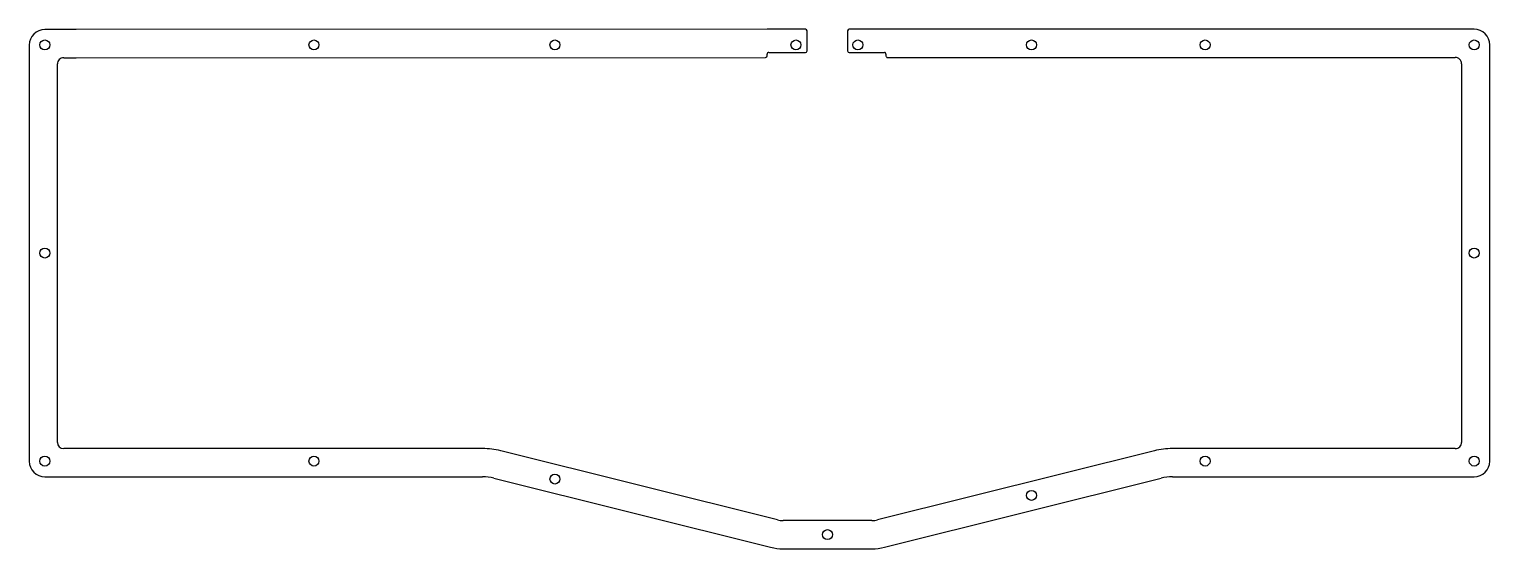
# Model space of a CAD drawing. Header units: millimetres. Extents: x -234 to 234, y -83 to 83.
import ezdxf

# ---------------------------------------------------------------- set-up
doc = ezdxf.new("R2010")
doc.units = ezdxf.units.MM
doc.layers.add('CUTOUTS', color=1, linetype='CONTINUOUS')
doc.layers.add('PERIMETER', color=5, linetype='CONTINUOUS')

msp = doc.modelspace()

# ---------------------------------------------------------------- linework, layer by layer
at = {"layer": 'CUTOUTS'}
for centre in [(-228.52, 78.03), (-142.47, 78.03), (-65.41, 78.03), (11.66, 78.03), (31.46, 78.03), (86.98, 78.03), (142.49, 78.03), (228.54, 78.03), (-228.52, 11.5), (228.52, 11.5), (-228.52, -55.03), (-142.47, -55.03), (142.49, -55.03), (228.54, -55.03), (-65.41, -60.76), (86.98, -65.98), (21.75, -78.54)]:
    msp.add_circle(centre, 1.6, dxfattribs=at)
at = {"layer": 'PERIMETER'}
for p, q in [((-218.55, 82.98), (-228.52, 82.98)), ((2.45, 83.06), (-218.55, 82.98)), ((14.69, 83.06), (2.45, 83.06)), ((15.19, 76.12), (15.19, 82.56)), ((28.19, 82.56), (28.19, 76.12)), ((40.45, 83.06), (28.69, 83.06)), ((218.55, 83.04), (40.45, 83.06)), ((228.52, 83.04), (218.55, 83.04)), ((-233.52, 77.98), (-233.52, 68.01)), ((2.45, 74.53), (2.45, 75.12)), ((2.95, 75.62), (14.69, 75.62)), ((28.69, 75.62), (39.95, 75.62)), ((40.45, 75.12), (40.45, 74.53)), ((233.52, 68.01), (233.52, 78.04)), ((-224.49, 68.01), (-224.49, 71.95)), ((-222.49, 73.95), (-218.55, 73.95)), ((-218.55, 73.95), (1.95, 74.03)), ((40.95, 74.03), (218.55, 74.01)), ((218.55, 74.01), (222.48, 74.01)), ((224.48, 72.01), (224.48, 68.01)), ((-233.52, 68.01), (-233.52, -45.09)), ((-224.49, -45.09), (-224.49, 68.01)), ((224.48, 68.01), (224.49, -45.09)), ((233.52, -45.09), (233.52, 68.01)), ((-233.52, -45.09), (-233.52, -55.06)), ((-224.48, -49.03), (-224.49, -45.09)), ((224.49, -45.09), (224.49, -49.03)), ((233.52, -55.07), (233.52, -45.09)), ((-218.55, -51.03), (-222.49, -51.03)), ((-88.56, -51.02), (-218.55, -51.03)), ((218.55, -51.03), (132.07, -51.03)), ((222.49, -51.03), (218.55, -51.03)), ((5.74, -73.8), (-82.76, -51.74)), ((126.27, -51.74), (37.77, -73.8)), ((-228.52, -60.06), (-218.55, -60.06)), ((-218.55, -60.06), (-88.56, -60.06)), ((-84.94, -60.5), (3.55, -82.57)), ((39.95, -82.57), (128.45, -60.51)), ((132.07, -60.06), (218.55, -60.07)), ((218.55, -60.07), (228.52, -60.07)), ((35.95, -74.03), (7.55, -74.03)), ((7.55, -83.06), (35.95, -83.06))]:
    msp.add_line(p, q, dxfattribs=at)
for centre, radius, start, end in [((-228.52, 77.98), 5, 90, 180), ((14.69, 82.56), 0.5, 0, 90), ((28.69, 82.56), 0.5, 90, 180), ((228.52, 78.04), 5, 0, 90), ((2.95, 75.12), 0.5, 90, 180.0209), ((14.69, 76.12), 0.5, -90, 0), ((28.69, 76.12), 0.5, 180, 270), ((39.95, 75.12), 0.5, -0.0046, 90), ((-222.49, 71.95), 2, 89.9989, 180.0097), ((1.95, 74.53), 0.5, -89.9791, 0.0209), ((40.95, 74.53), 0.501, 179.9954, 269.9954), ((222.48, 72.01), 2, 0.0048, 90.0106), ((-222.48, -49.03), 2, 180.0314, 269.976), ((-88.56, -75.02), 24, 75.9986, 90.0017), ((132.07, -75.03), 24, 89.9971, 103.998), ((222.49, -49.03), 2, -90.0031, 0.0005), ((-228.52, -55.06), 5, 180, 270), ((228.52, -55.07), 5, -90, 0), ((-88.56, -75.02), 14.97, 75.9986, 90.0017), ((132.07, -75.03), 14.97, 89.9971, 103.998), ((7.55, -66.53), 7.5, 255.9986, 269.9979), ((35.95, -66.53), 7.5, 269.9979, 283.998), ((7.55, -66.53), 16.53, 255.9986, 269.9979), ((35.95, -66.53), 16.53, 269.9979, 283.998)]:
    msp.add_arc(centre, radius, start, end, dxfattribs=at)

doc.saveas('drawing.dxf')
